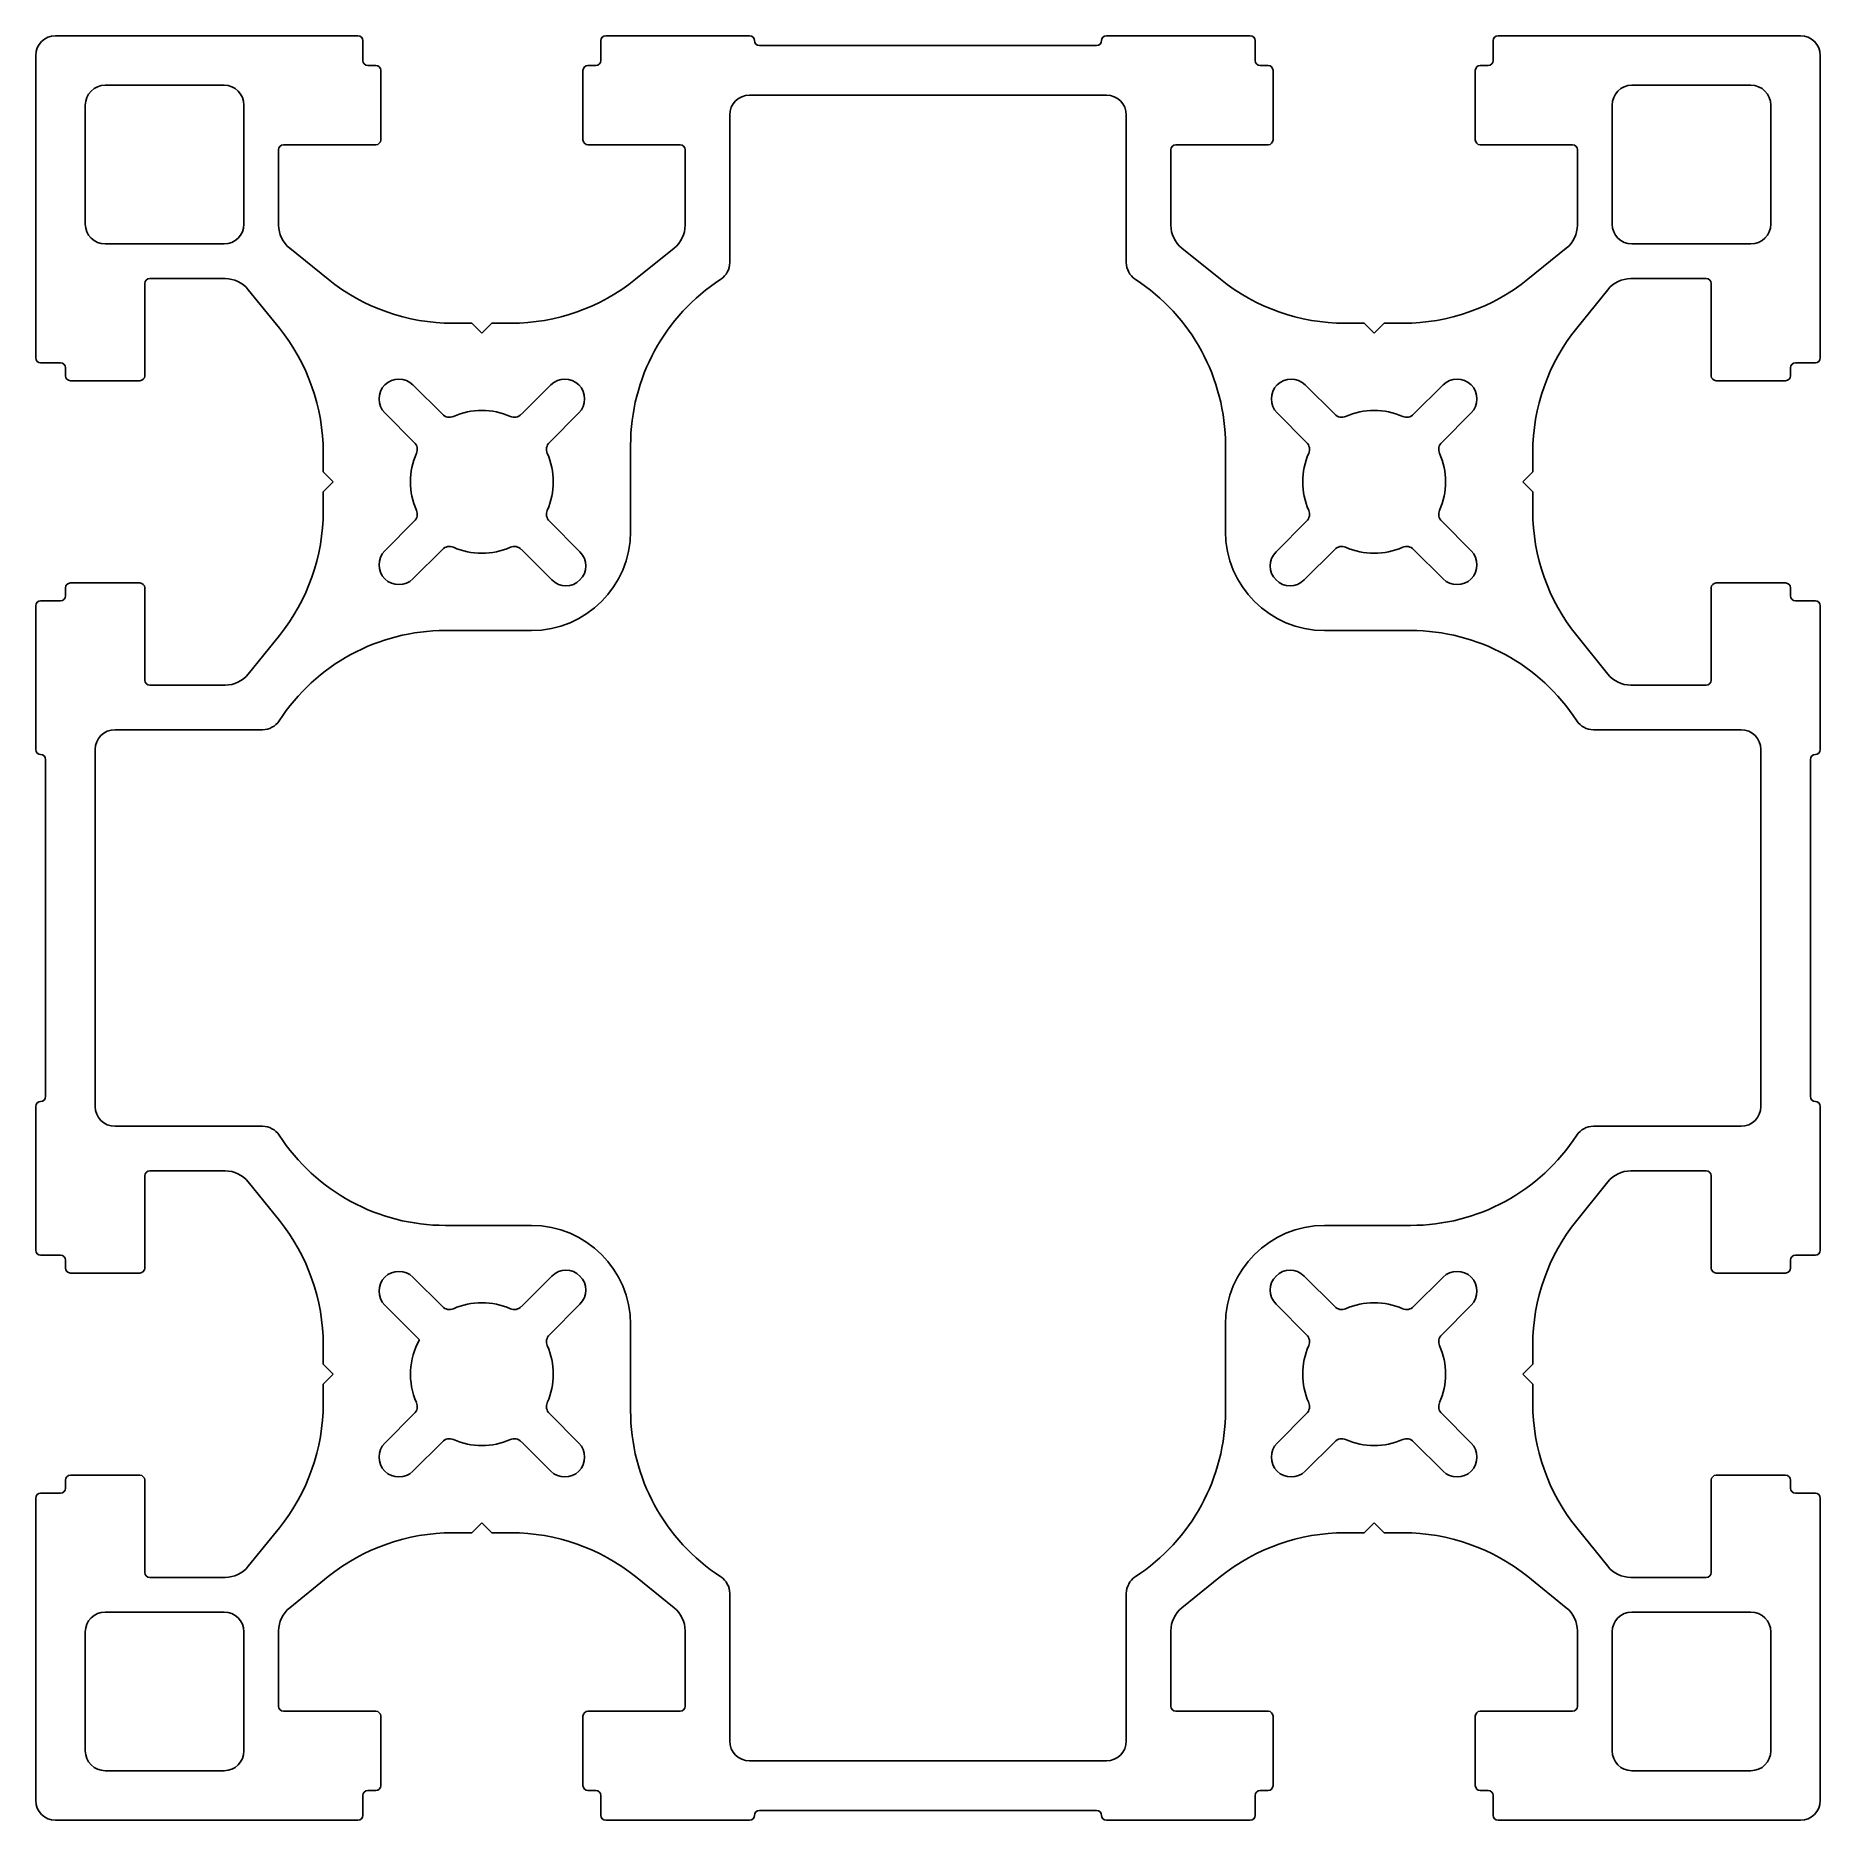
# Model space of a CAD drawing. Extents: x 3150.1 to 3240.1, y 1552.5 to 1642.5.
import ezdxf

# ---------------------------------------------------------------- set-up
doc = ezdxf.new("R2010")
doc.units = 0
doc.layers.get('0').update_dxf_attribs({"linetype": 'CONTINUOUS'})

msp = doc.modelspace()

# ---------------------------------------------------------------- linework, layer by layer
for p, q in [((3166.344, 1642.524), (3151.094, 1642.524)), ((3186.094, 1642.524), (3178.844, 1642.524)), ((3211.344, 1642.524), (3204.094, 1642.524)), ((3239.094, 1642.524), (3223.844, 1642.524)), ((3166.594, 1642.274), (3166.594, 1641.274)), ((3178.594, 1642.274), (3178.594, 1641.274)), ((3186.594, 1642.024), (3203.594, 1642.024)), ((3211.594, 1642.274), (3211.594, 1641.274)), ((3223.594, 1642.274), (3223.594, 1641.274)), ((3150.094, 1641.524), (3150.094, 1626.274)), ((3166.844, 1641.024), (3167.244, 1641.024)), ((3167.494, 1640.774), (3167.494, 1637.274)), ((3177.694, 1637.274), (3177.694, 1640.774)), ((3177.944, 1641.024), (3178.344, 1641.024)), ((3211.844, 1641.024), (3212.244, 1641.024)), ((3212.494, 1640.774), (3212.494, 1637.274)), ((3222.694, 1637.274), (3222.694, 1640.774)), ((3222.944, 1641.024), (3223.344, 1641.024)), ((3240.094, 1626.274), (3240.094, 1641.524)), ((3153.594, 1640.024), (3159.594, 1640.024)), ((3230.594, 1640.024), (3236.594, 1640.024)), ((3152.594, 1633.024), (3152.594, 1639.024)), ((3160.594, 1639.024), (3160.594, 1633.024)), ((3186.094, 1639.524), (3204.094, 1639.524)), ((3229.594, 1633.024), (3229.594, 1639.024)), ((3237.594, 1639.024), (3237.594, 1633.024)), ((3185.094, 1631.083), (3185.094, 1638.524)), ((3205.094, 1638.524), (3205.094, 1631.083)), ((3162.344, 1636.774), (3162.344, 1632.971)), ((3167.244, 1637.024), (3162.594, 1637.024)), ((3182.594, 1637.024), (3177.944, 1637.024)), ((3182.844, 1632.971), (3182.844, 1636.774)), ((3207.344, 1636.774), (3207.344, 1632.971)), ((3212.244, 1637.024), (3207.594, 1637.024)), ((3227.594, 1637.024), (3222.944, 1637.024)), ((3227.844, 1632.971), (3227.844, 1636.774)), ((3159.594, 1632.024), (3153.594, 1632.024)), ((3162.902, 1631.803), (3164.847, 1630.237)), ((3180.34, 1630.237), (3182.285, 1631.803)), ((3207.902, 1631.803), (3209.847, 1630.237)), ((3225.34, 1630.237), (3227.285, 1631.803)), ((3236.594, 1632.024), (3230.594, 1632.024)), ((3155.594, 1630.024), (3155.594, 1625.374)), ((3159.646, 1630.274), (3155.844, 1630.274)), ((3234.344, 1630.274), (3230.541, 1630.274)), ((3234.594, 1625.374), (3234.594, 1630.024)), ((3162.381, 1627.77), (3160.814, 1629.715)), ((3229.373, 1629.715), (3227.807, 1627.77)), ((3171.121, 1628.024), (3172.094, 1628.024)), ((3172.094, 1628.024), (3172.594, 1627.524)), ((3172.594, 1627.524), (3173.094, 1628.024)), ((3173.094, 1628.024), (3174.066, 1628.024)), ((3216.121, 1628.024), (3217.094, 1628.024)), ((3217.094, 1628.024), (3217.594, 1627.524)), ((3217.594, 1627.524), (3218.094, 1628.024)), ((3218.094, 1628.024), (3219.066, 1628.024)), ((3150.344, 1626.024), (3151.344, 1626.024)), ((3151.594, 1625.374), (3151.594, 1625.774)), ((3238.594, 1625.774), (3238.594, 1625.374)), ((3239.844, 1626.024), (3238.844, 1626.024)), ((3155.344, 1625.124), (3151.844, 1625.124)), ((3169.117, 1624.914), (3170.603, 1623.429)), ((3174.585, 1623.429), (3176.07, 1624.914)), ((3214.117, 1624.914), (3215.603, 1623.429)), ((3219.585, 1623.429), (3221.07, 1624.914)), ((3238.344, 1625.124), (3234.844, 1625.124)), ((3169.188, 1622.015), (3167.703, 1623.5)), ((3177.484, 1623.5), (3175.999, 1622.015)), ((3214.188, 1622.015), (3212.703, 1623.5)), ((3222.484, 1623.5), (3220.999, 1622.015)), ((3180.094, 1617.524), (3180.094, 1621.863)), ((3210.094, 1621.863), (3210.094, 1617.524)), ((3164.594, 1620.524), (3164.594, 1621.496)), ((3225.594, 1621.496), (3225.594, 1620.524)), ((3165.094, 1620.024), (3164.594, 1620.524)), ((3164.594, 1619.524), (3165.094, 1620.024)), ((3225.594, 1620.524), (3225.094, 1620.024)), ((3225.094, 1620.024), (3225.594, 1619.524)), ((3164.594, 1618.551), (3164.594, 1619.524)), ((3225.594, 1619.524), (3225.594, 1618.551)), ((3167.703, 1616.548), (3169.188, 1618.033)), ((3175.999, 1618.033), (3177.543, 1616.488)), ((3212.644, 1616.488), (3214.188, 1618.033)), ((3220.999, 1618.033), (3222.484, 1616.548)), ((3170.603, 1616.618), (3169.117, 1615.133)), ((3176.129, 1615.074), (3174.585, 1616.618)), ((3215.603, 1616.618), (3214.058, 1615.074)), ((3221.07, 1615.133), (3219.585, 1616.618)), ((3151.594, 1614.274), (3151.594, 1614.674)), ((3151.844, 1614.924), (3155.344, 1614.924)), ((3155.594, 1614.674), (3155.594, 1610.024)), ((3234.594, 1610.024), (3234.594, 1614.674)), ((3234.844, 1614.924), (3238.344, 1614.924)), ((3238.594, 1614.674), (3238.594, 1614.274)), ((3150.094, 1613.774), (3150.094, 1606.524)), ((3150.344, 1614.024), (3151.344, 1614.024)), ((3239.844, 1614.024), (3238.844, 1614.024)), ((3240.094, 1606.524), (3240.094, 1613.774)), ((3160.814, 1610.333), (3162.381, 1612.277)), ((3170.754, 1612.524), (3175.094, 1612.524)), ((3215.094, 1612.524), (3219.433, 1612.524)), ((3227.807, 1612.277), (3229.373, 1610.333)), ((3155.844, 1609.774), (3159.646, 1609.774)), ((3230.541, 1609.774), (3234.344, 1609.774)), ((3154.094, 1607.524), (3161.534, 1607.524)), ((3228.653, 1607.524), (3236.094, 1607.524)), ((3153.094, 1588.524), (3153.094, 1606.524)), ((3237.094, 1606.524), (3237.094, 1588.524)), ((3150.594, 1589.024), (3150.594, 1606.024)), ((3239.594, 1606.024), (3239.594, 1589.024)), ((3150.094, 1588.524), (3150.094, 1581.274)), ((3240.094, 1581.274), (3240.094, 1588.524)), ((3161.534, 1587.524), (3154.094, 1587.524)), ((3236.094, 1587.524), (3228.653, 1587.524)), ((3155.594, 1585.024), (3155.594, 1580.374)), ((3159.646, 1585.274), (3155.844, 1585.274)), ((3234.344, 1585.274), (3230.541, 1585.274)), ((3234.594, 1580.374), (3234.594, 1585.024)), ((3162.381, 1582.77), (3160.814, 1584.715)), ((3229.373, 1584.715), (3227.807, 1582.77)), ((3175.094, 1582.524), (3170.754, 1582.524)), ((3219.433, 1582.524), (3215.094, 1582.524)), ((3150.344, 1581.024), (3151.344, 1581.024)), ((3151.594, 1580.374), (3151.594, 1580.774)), ((3238.594, 1580.774), (3238.594, 1580.374)), ((3239.844, 1581.024), (3238.844, 1581.024)), ((3155.344, 1580.124), (3151.844, 1580.124)), ((3169.117, 1579.914), (3170.603, 1578.429)), ((3174.585, 1578.429), (3176.129, 1579.973)), ((3214.058, 1579.973), (3215.603, 1578.429)), ((3219.585, 1578.429), (3221.07, 1579.914)), ((3238.344, 1580.124), (3234.844, 1580.124)), ((3169.441, 1576.762), (3167.703, 1578.5)), ((3177.543, 1578.559), (3175.999, 1577.015)), ((3214.188, 1577.015), (3212.644, 1578.559)), ((3222.484, 1578.5), (3220.999, 1577.015)), ((3180.094, 1573.184), (3180.094, 1577.524)), ((3210.094, 1577.524), (3210.094, 1573.184)), ((3164.594, 1575.524), (3164.594, 1576.496)), ((3225.594, 1576.496), (3225.594, 1575.524)), ((3165.094, 1575.024), (3164.594, 1575.524)), ((3164.594, 1574.524), (3165.094, 1575.024)), ((3225.594, 1575.524), (3225.094, 1575.024)), ((3225.094, 1575.024), (3225.594, 1574.524)), ((3164.594, 1573.551), (3164.594, 1574.524)), ((3225.594, 1574.524), (3225.594, 1573.551)), ((3167.703, 1571.548), (3169.188, 1573.033)), ((3175.999, 1573.033), (3177.484, 1571.548)), ((3212.703, 1571.548), (3214.188, 1573.033)), ((3220.999, 1573.033), (3222.484, 1571.548)), ((3170.603, 1571.618), (3169.117, 1570.133)), ((3176.07, 1570.133), (3174.585, 1571.618)), ((3215.603, 1571.618), (3214.117, 1570.133)), ((3221.07, 1570.133), (3219.585, 1571.618)), ((3151.594, 1569.274), (3151.594, 1569.674)), ((3151.844, 1569.924), (3155.344, 1569.924)), ((3155.594, 1569.674), (3155.594, 1565.024)), ((3234.594, 1565.024), (3234.594, 1569.674)), ((3234.844, 1569.924), (3238.344, 1569.924)), ((3238.594, 1569.674), (3238.594, 1569.274)), ((3150.094, 1568.774), (3150.094, 1553.524)), ((3150.344, 1569.024), (3151.344, 1569.024)), ((3239.844, 1569.024), (3238.844, 1569.024)), ((3240.094, 1553.524), (3240.094, 1568.774)), ((3160.814, 1565.333), (3162.381, 1567.277)), ((3172.094, 1567.024), (3171.121, 1567.024)), ((3172.594, 1567.524), (3172.094, 1567.024)), ((3173.094, 1567.024), (3172.594, 1567.524)), ((3174.066, 1567.024), (3173.094, 1567.024)), ((3217.094, 1567.024), (3216.121, 1567.024)), ((3217.594, 1567.524), (3217.094, 1567.024)), ((3218.094, 1567.024), (3217.594, 1567.524)), ((3219.066, 1567.024), (3218.094, 1567.024)), ((3227.807, 1567.277), (3229.373, 1565.333)), ((3155.844, 1564.774), (3159.646, 1564.774)), ((3164.847, 1564.811), (3162.902, 1563.244)), ((3182.285, 1563.244), (3180.34, 1564.811)), ((3209.847, 1564.811), (3207.902, 1563.244)), ((3227.285, 1563.244), (3225.34, 1564.811)), ((3230.541, 1564.774), (3234.344, 1564.774)), ((3185.094, 1556.524), (3185.094, 1563.964)), ((3205.094, 1563.964), (3205.094, 1556.524)), ((3153.594, 1563.024), (3159.594, 1563.024)), ((3230.594, 1563.024), (3236.594, 1563.024)), ((3152.594, 1556.024), (3152.594, 1562.024)), ((3160.594, 1562.024), (3160.594, 1556.024)), ((3162.344, 1562.076), (3162.344, 1558.274)), ((3182.844, 1558.274), (3182.844, 1562.076)), ((3207.344, 1562.076), (3207.344, 1558.274)), ((3227.844, 1558.274), (3227.844, 1562.076)), ((3229.594, 1556.024), (3229.594, 1562.024)), ((3237.594, 1562.024), (3237.594, 1556.024)), ((3162.594, 1558.024), (3167.244, 1558.024)), ((3177.944, 1558.024), (3182.594, 1558.024)), ((3207.594, 1558.024), (3212.244, 1558.024)), ((3222.944, 1558.024), (3227.594, 1558.024)), ((3167.494, 1557.774), (3167.494, 1554.274)), ((3177.694, 1554.274), (3177.694, 1557.774)), ((3212.494, 1557.774), (3212.494, 1554.274)), ((3222.694, 1554.274), (3222.694, 1557.774)), ((3204.094, 1555.524), (3186.094, 1555.524)), ((3159.594, 1555.024), (3153.594, 1555.024)), ((3236.594, 1555.024), (3230.594, 1555.024)), ((3166.594, 1552.774), (3166.594, 1553.774)), ((3167.244, 1554.024), (3166.844, 1554.024)), ((3178.344, 1554.024), (3177.944, 1554.024)), ((3178.594, 1552.774), (3178.594, 1553.774)), ((3211.594, 1552.774), (3211.594, 1553.774)), ((3212.244, 1554.024), (3211.844, 1554.024)), ((3223.344, 1554.024), (3222.944, 1554.024)), ((3223.594, 1552.774), (3223.594, 1553.774)), ((3151.094, 1552.524), (3166.344, 1552.524)), ((3178.844, 1552.524), (3186.094, 1552.524)), ((3203.594, 1553.024), (3186.594, 1553.024)), ((3204.094, 1552.524), (3211.344, 1552.524)), ((3223.844, 1552.524), (3239.094, 1552.524))]:
    msp.add_line(p, q)
for centre, radius, start, end in [((3151.094, 1641.524), 1, 90, 180), ((3166.344, 1642.274), 0.25, 0, 90), ((3178.844, 1642.274), 0.25, 90, 180), ((3186.094, 1642.274), 0.25, 0, 90), ((3204.094, 1642.274), 0.25, 90, 180), ((3211.344, 1642.274), 0.25, 0, 90), ((3223.844, 1642.274), 0.25, 90, 180), ((3239.094, 1641.524), 1, 0, 90), ((3186.594, 1642.274), 0.25, 180, 270), ((3203.594, 1642.274), 0.25, 270, 360), ((3166.844, 1641.274), 0.25, 180, 270), ((3167.244, 1640.774), 0.25, 0, 90), ((3177.944, 1640.774), 0.25, 90, 180), ((3178.344, 1641.274), 0.25, 270, 360), ((3211.844, 1641.274), 0.25, 180, 270), ((3212.244, 1640.774), 0.25, 0, 90), ((3222.944, 1640.774), 0.25, 90, 180), ((3223.344, 1641.274), 0.25, 270, 360), ((3153.594, 1639.024), 1, 90, 180), ((3159.594, 1639.024), 1, 0, 90), ((3230.594, 1639.024), 1, 90, 180), ((3236.594, 1639.024), 1, 0, 90), ((3186.094, 1638.524), 1, 90, 180), ((3204.094, 1638.524), 1, 0, 90), ((3167.244, 1637.274), 0.25, 270, 360), ((3177.944, 1637.274), 0.25, 180, 270), ((3212.244, 1637.274), 0.25, 270, 360), ((3222.944, 1637.274), 0.25, 180, 270), ((3162.594, 1636.774), 0.25, 90, 180), ((3182.594, 1636.774), 0.25, 0, 90), ((3207.594, 1636.774), 0.25, 90, 180), ((3227.594, 1636.774), 0.25, 0, 90), ((3153.594, 1633.024), 1, 180, 270), ((3159.594, 1633.024), 1, 270, 0), ((3163.844, 1632.971), 1.5, 180, 231.14178), ((3181.344, 1632.971), 1.5, 308.85822, 0), ((3208.844, 1632.971), 1.5, 180, 231.14178), ((3226.344, 1632.971), 1.5, 308.85822, 0), ((3230.594, 1633.024), 1, 180, 270), ((3236.594, 1633.024), 1, 270, 0), ((3184.094, 1631.083), 1, 303.05573, 0), ((3206.094, 1631.083), 1, 180, 236.94427), ((3155.844, 1630.024), 0.25, 90, 180), ((3159.646, 1628.774), 1.5, 38.85822, 90), ((3171.121, 1638.024), 10, 231.14178, 270), ((3174.066, 1638.024), 10, 270, 308.85822), ((3190.094, 1621.863), 10, 123.05573, 180), ((3200.094, 1621.863), 10, 0, 56.94427), ((3216.121, 1638.024), 10, 231.14178, 270), ((3219.066, 1638.024), 10, 270, 308.85822), ((3230.541, 1628.774), 1.5, 90, 141.14178), ((3234.344, 1630.024), 0.25, 0, 90), ((3154.594, 1621.496), 10, 0, 38.85822), ((3235.594, 1621.496), 10, 141.14178, 180), ((3150.344, 1626.274), 0.25, 180, 270), ((3151.344, 1625.774), 0.25, 0, 90), ((3238.844, 1625.774), 0.25, 90, 180), ((3239.844, 1626.274), 0.25, 270, 360), ((3151.844, 1625.374), 0.25, 180, 270), ((3155.344, 1625.374), 0.25, 270, 360), ((3168.41, 1624.207), 1, 45, 225), ((3176.777, 1624.207), 1, 315, 135), ((3213.41, 1624.207), 1, 45, 225), ((3221.777, 1624.207), 1, 315, 135), ((3234.844, 1625.374), 0.25, 180, 270), ((3238.344, 1625.374), 0.25, 270, 360), ((3172.594, 1620.024), 3.6, 66.46013, 113.53987), ((3217.594, 1620.024), 3.6, 66.46013, 113.53987), ((3170.956, 1623.783), 0.5, 225, 293.53987), ((3174.231, 1623.783), 0.5, 246.46013, 315), ((3215.956, 1623.783), 0.5, 225, 293.53987), ((3219.231, 1623.783), 0.5, 246.46013, 315), ((3168.835, 1621.661), 0.5, 336.46013, 45), ((3176.352, 1621.661), 0.5, 135, 203.53987), ((3213.835, 1621.661), 0.5, 336.46013, 45), ((3221.352, 1621.661), 0.5, 135, 203.53987), ((3172.594, 1620.024), 3.6, 156.46013, 203.53987), ((3172.594, 1620.024), 3.6, 336.46013, 23.53987), ((3217.594, 1620.024), 3.6, 156.46013, 203.53987), ((3217.594, 1620.024), 3.6, 336.46013, 23.53987), ((3154.594, 1618.551), 10, 321.14178, 360), ((3168.835, 1618.386), 0.5, 315, 23.53987), ((3176.352, 1618.386), 0.5, 156.46013, 225), ((3213.835, 1618.386), 0.5, 315, 23.53987), ((3221.352, 1618.386), 0.5, 156.46013, 225), ((3235.594, 1618.551), 10, 180, 218.85822), ((3175.094, 1617.524), 5, 270, 360), ((3215.094, 1617.524), 5, 180, 270), ((3168.41, 1615.84), 1, 135, 315), ((3170.956, 1616.265), 0.5, 66.46013, 135), ((3172.594, 1620.024), 3.6, 246.46013, 293.53987), ((3174.231, 1616.265), 0.5, 45, 113.53987), ((3176.836, 1615.781), 1, 225, 45), ((3213.351, 1615.781), 1, 135, 315), ((3215.956, 1616.265), 0.5, 66.46013, 135), ((3217.594, 1620.024), 3.6, 246.46013, 293.53987), ((3219.231, 1616.265), 0.5, 45, 113.53987), ((3221.777, 1615.84), 1, 225, 45), ((3151.844, 1614.674), 0.25, 90, 180), ((3155.344, 1614.674), 0.25, 0, 90), ((3234.844, 1614.674), 0.25, 90, 180), ((3238.344, 1614.674), 0.25, 0, 90), ((3150.344, 1613.774), 0.25, 90, 180), ((3151.344, 1614.274), 0.25, 270, 360), ((3238.844, 1614.274), 0.25, 180, 270), ((3239.844, 1613.774), 0.25, 0, 90), ((3170.754, 1602.524), 10, 90, 146.94427), ((3219.433, 1602.524), 10, 33.05573, 90), ((3159.646, 1611.274), 1.5, 270, 321.14178), ((3230.541, 1611.274), 1.5, 218.85822, 270), ((3155.844, 1610.024), 0.25, 180, 270), ((3234.344, 1610.024), 0.25, 270, 360), ((3154.094, 1606.524), 1, 90, 180), ((3161.534, 1608.524), 1, 270, 326.94427), ((3228.653, 1608.524), 1, 213.05573, 270), ((3236.094, 1606.524), 1, 0, 90), ((3150.344, 1606.524), 0.25, 180, 270), ((3239.844, 1606.524), 0.25, 270, 360), ((3150.344, 1606.024), 0.25, 0, 90), ((3239.844, 1606.024), 0.25, 90, 180), ((3150.344, 1588.524), 0.25, 90, 180), ((3150.344, 1589.024), 0.25, 270, 360), ((3154.094, 1588.524), 1, 180, 270), ((3236.094, 1588.524), 1, 270, 0), ((3239.844, 1589.024), 0.25, 180, 270), ((3239.844, 1588.524), 0.25, 0, 90), ((3161.534, 1586.524), 1, 33.05573, 90), ((3170.754, 1592.524), 10, 213.05573, 270), ((3219.433, 1592.524), 10, 270, 326.94427), ((3228.653, 1586.524), 1, 90, 146.94427), ((3155.844, 1585.024), 0.25, 90, 180), ((3159.646, 1583.774), 1.5, 38.85822, 90), ((3230.541, 1583.774), 1.5, 90, 141.14178), ((3234.344, 1585.024), 0.25, 0, 90), ((3154.594, 1576.496), 10, 0, 38.85822), ((3175.094, 1577.524), 5, 0, 90), ((3215.094, 1577.524), 5, 90, 180), ((3235.594, 1576.496), 10, 141.14178, 180), ((3150.344, 1581.274), 0.25, 180, 270), ((3151.344, 1580.774), 0.25, 0, 90), ((3238.844, 1580.774), 0.25, 90, 180), ((3239.844, 1581.274), 0.25, 270, 360), ((3151.844, 1580.374), 0.25, 180, 270), ((3155.344, 1580.374), 0.25, 270, 360), ((3168.41, 1579.207), 1, 45, 225), ((3176.836, 1579.266), 1, 315, 135), ((3213.351, 1579.266), 1, 45, 225), ((3221.777, 1579.207), 1, 315, 135), ((3234.844, 1580.374), 0.25, 180, 270), ((3238.344, 1580.374), 0.25, 270, 360), ((3172.594, 1575.024), 3.6, 66.46013, 113.53987), ((3217.594, 1575.024), 3.6, 66.46013, 113.53987), ((3170.956, 1578.783), 0.5, 225, 293.53987), ((3174.231, 1578.783), 0.5, 246.46013, 315), ((3215.956, 1578.783), 0.5, 225, 293.53987), ((3219.231, 1578.783), 0.5, 246.46013, 315), ((3176.352, 1576.661), 0.5, 135, 203.53987), ((3213.835, 1576.661), 0.5, 336.46013, 45), ((3221.352, 1576.661), 0.5, 135, 203.53987), ((3172.594, 1575.024), 3.6, 151.12762, 203.53987), ((3172.594, 1575.024), 3.6, 336.46013, 23.53987), ((3217.594, 1575.024), 3.6, 156.46013, 203.53987), ((3217.594, 1575.024), 3.6, 336.46013, 23.53987), ((3154.594, 1573.551), 10, 321.14178, 360), ((3168.835, 1573.386), 0.5, 315, 23.53987), ((3176.352, 1573.386), 0.5, 156.46013, 225), ((3213.835, 1573.386), 0.5, 315, 23.53987), ((3221.352, 1573.386), 0.5, 156.46013, 225), ((3235.594, 1573.551), 10, 180, 218.85822), ((3190.094, 1573.184), 10, 180, 236.94427), ((3200.094, 1573.184), 10, 303.05573, 360), ((3168.41, 1570.84), 1, 135, 315), ((3170.956, 1571.265), 0.5, 66.46013, 135), ((3172.594, 1575.024), 3.6, 246.46013, 293.53987), ((3174.231, 1571.265), 0.5, 45, 113.53987), ((3176.777, 1570.84), 1, 225, 45), ((3213.41, 1570.84), 1, 135, 315), ((3215.956, 1571.265), 0.5, 66.46013, 135), ((3217.594, 1575.024), 3.6, 246.46013, 293.53987), ((3219.231, 1571.265), 0.5, 45, 113.53987), ((3221.777, 1570.84), 1, 225, 45), ((3151.844, 1569.674), 0.25, 90, 180), ((3155.344, 1569.674), 0.25, 0, 90), ((3234.844, 1569.674), 0.25, 90, 180), ((3238.344, 1569.674), 0.25, 0, 90), ((3150.344, 1568.774), 0.25, 90, 180), ((3151.344, 1569.274), 0.25, 270, 360), ((3238.844, 1569.274), 0.25, 180, 270), ((3239.844, 1568.774), 0.25, 0, 90), ((3171.121, 1557.024), 10, 90, 128.85822), ((3174.066, 1557.024), 10, 51.14178, 90), ((3216.121, 1557.024), 10, 90, 128.85822), ((3219.066, 1557.024), 10, 51.14178, 90), ((3159.646, 1566.274), 1.5, 270, 321.14178), ((3230.541, 1566.274), 1.5, 218.85822, 270), ((3155.844, 1565.024), 0.25, 180, 270), ((3184.094, 1563.964), 1, 0, 56.94427), ((3206.094, 1563.964), 1, 123.05573, 180), ((3234.344, 1565.024), 0.25, 270, 360), ((3153.594, 1562.024), 1, 90, 180), ((3159.594, 1562.024), 1, 0, 90), ((3163.844, 1562.076), 1.5, 128.85822, 180), ((3181.344, 1562.076), 1.5, 0, 51.14178), ((3208.844, 1562.076), 1.5, 128.85822, 180), ((3226.344, 1562.076), 1.5, 0, 51.14178), ((3230.594, 1562.024), 1, 90, 180), ((3236.594, 1562.024), 1, 0, 90), ((3162.594, 1558.274), 0.25, 180, 270), ((3167.244, 1557.774), 0.25, 0, 90), ((3177.944, 1557.774), 0.25, 90, 180), ((3182.594, 1558.274), 0.25, 270, 360), ((3207.594, 1558.274), 0.25, 180, 270), ((3212.244, 1557.774), 0.25, 0, 90), ((3222.944, 1557.774), 0.25, 90, 180), ((3227.594, 1558.274), 0.25, 270, 360), ((3186.094, 1556.524), 1, 180, 270), ((3204.094, 1556.524), 1, 270, 0), ((3153.594, 1556.024), 1, 180, 270), ((3159.594, 1556.024), 1, 270, 0), ((3230.594, 1556.024), 1, 180, 270), ((3236.594, 1556.024), 1, 270, 0), ((3151.094, 1553.524), 1, 180, 270), ((3166.844, 1553.774), 0.25, 90, 180), ((3167.244, 1554.274), 0.25, 270, 360), ((3177.944, 1554.274), 0.25, 180, 270), ((3178.344, 1553.774), 0.25, 0, 90), ((3211.844, 1553.774), 0.25, 90, 180), ((3212.244, 1554.274), 0.25, 270, 360), ((3222.944, 1554.274), 0.25, 180, 270), ((3223.344, 1553.774), 0.25, 0, 90), ((3239.094, 1553.524), 1, 270, 0), ((3166.344, 1552.774), 0.25, 270, 360), ((3178.844, 1552.774), 0.25, 180, 270), ((3186.094, 1552.774), 0.25, 270, 360), ((3186.594, 1552.774), 0.25, 90, 180), ((3203.594, 1552.774), 0.25, 0, 90), ((3204.094, 1552.774), 0.25, 180, 270), ((3211.344, 1552.774), 0.25, 270, 360), ((3223.844, 1552.774), 0.25, 180, 270)]:
    msp.add_arc(centre, radius, start, end)

doc.saveas('drawing.dxf')
